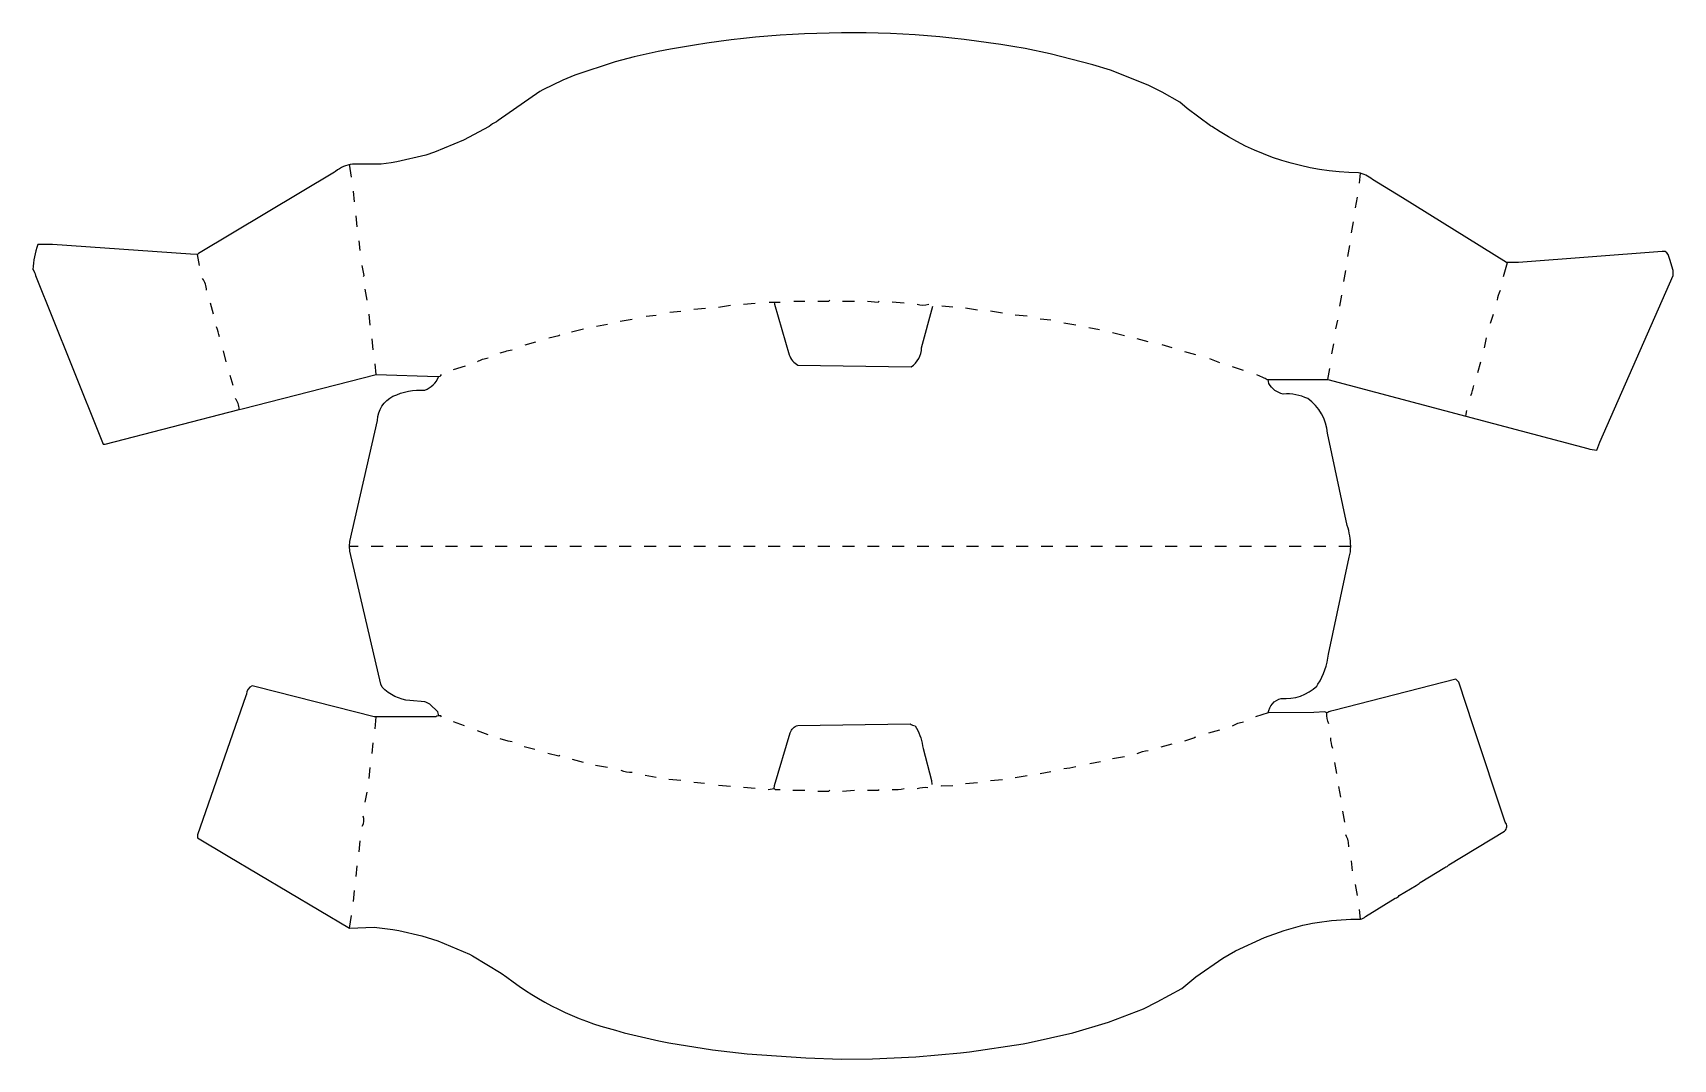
# Model space of a CAD drawing. Extents: x 85 to 1738, y 54 to 1089.
import ezdxf

# ---------------------------------------------------------------- set-up
doc = ezdxf.new("R2010")
doc.units = 0
doc.layers.get('0').update_dxf_attribs({"linetype": 'CONTINUOUS'})

msp = doc.modelspace()

# ---------------------------------------------------------------- linework, layer by layer
at = {"color": 250, "linetype": 'CONTINUOUS'}
for points in [[(1318, 744), (1324.1, 741.3, -0.105796), (1329, 739), (1390, 739), (1529, 702), (1651.911765, 669.647059, 0.093939), (1661, 668), (1664.2, 675.9), (1738, 844), (1738, 849), (1734.647059, 859.911765), (1734.3, 861.1, 0.180638), (1730, 868), (1727, 868), (1582, 857), (1570, 857), (1465.1, 922.2), (1434.9, 940.8, 0.112188), (1420.981536, 947.519941, -0.148961), (1273.1, 994.2), (1271.9, 994.8), (1248.216814, 1012.247788), (1240.783186, 1018.752212), (1222.9, 1028.8), (1208.9, 1035.8), (1170.9, 1050.7), (1153.1, 1056.3), (1110.076923, 1067.384615), (1084.932432, 1072.594595, 0.100662), (690.911765, 1064.352941), (671.9, 1059.3), (631.1, 1045.7), (619.1, 1040.8), (599, 1031), (595.9, 1029.2), (554, 1000), (552.1, 998.8, 0.071864), (545, 994), (518.9, 980.2), (489.9, 968.3), (480.9, 965.3), (451.94, 958.42), (446.06, 957.58), (436, 956), (407, 956, 0.149857), (390.1, 948.8), (388.9, 948.2), (252, 866), (251, 865), (244.053846, 865.430769), (105, 875), (90, 875, 0.07198), (85, 850, -0.095861), (87.8, 843.9), (123.2, 755.1), (156, 674), (158, 674), (293, 709), (295.911765, 709.352941), (431, 744), (493, 742, 0.333333), (497, 744)], [(260, 829, 0.145404), (256, 841)], [(1561, 819, -0.084719), (1564, 829)], [(832, 817), (832.3, 815.1), (847.3, 764.1, 0.191411), (856.00568, 753.494188), (970, 752, 0.256292), (980.647059, 771.088235), (992, 813)], [(976, 815, 0.158417), (988, 815)], [(273, 782, 0.084719), (270, 792)], [(533, 757, -0.096994), (544, 761)], [(556, 766), (560.9, 767.3, -0.070456), (568, 769)], [(494, 400), (493, 404), (485, 412), (480.9, 413.8), (480.1, 414.2), (465.030973, 415.464602, -0.183921), (437, 429), (435.8, 431.9), (404.615385, 565.923077), (404, 571), (404.405405, 575.932432), (432.352941, 697.911765, -0.271729), (447.9, 722.2, -0.116342), (479.955446, 728.445545, 0.215056), (494, 742)], [(1330, 403, -0.316379), (1343.037931, 417.544828, 0.20993), (1379, 430), (1380, 432, 0.11873), (1390.615385, 462.076923), (1411.615385, 560.076923, 0.078461), (1413, 571, 0.074247), (1409.615385, 591.923077), (1389.647059, 684.911765, 0.223198), (1369.82, 719.76, 0.128384), (1345.032995, 724.461929, -0.23347), (1330.6, 735.2), (1330, 739)], [(1534, 723, 0.084895), (1537, 733)], [(293, 709, 0.145798), (289, 720)], [(497, 399), (496, 400), (494, 400), (492.1, 399.7), (491, 399), (429, 399), (310.088235, 429.352941), (306.088235, 430.352941, 0.314248), (300.3, 421.9), (299.7, 420.1), (251, 280), (251, 277), (281.846154, 258.769231), (404, 186), (429, 187), (447.94, 184.58), (453.932432, 183.594595), (477.1, 178.3), (493.1, 173.3), (524.9, 159.8), (528.1, 158.2), (556.846154, 140.769231), (562.82, 136.76, 0.104889), (672.1, 83.3), (680.9, 80.7), (715.923077, 72.615385), (725.923077, 70.615385), (769.946154, 63.569231), (804.955446, 59.554455), (863.976309, 55.526185), (900, 54), (931.017197, 54.518471), (974.972414, 56.468966), (1019.95122, 60.439024), (1028.95122, 61.439024), (1083.076923, 69.615385), (1088.067568, 70.594595), (1133.088235, 80.647059), (1168.9, 91.3), (1204.1, 104.8), (1218.1, 111.8), (1242.9, 125.2), (1257, 137), (1284.1, 155.8), (1296.9, 163.2), (1326.1, 176.7), (1346.1, 183.7, -0.083566), (1423, 195, 0.129316), (1428.1, 197.8), (1457.9, 216.2, 0.113019), (1462, 219), (1478.9, 229.2, 0.113019), (1483, 232), (1507.9, 247.2, 0.113019), (1512, 250), (1568, 284, 0.445584), (1568.7, 292.9), (1536.3, 390.1), (1522, 434), (1519, 437), (1395.911765, 405.352941), (1393.088235, 404.647059, 0.081676), (1389, 403), (1387, 404), (1375.989593, 403.48914), (1330, 403), (1317, 399)], [(1391, 392, -0.106907), (1389, 403)], [(832, 327), (832.352941, 329.911765), (848.3, 382.9, -0.272968), (856.005746, 390.505881), (969, 392, 0.078207), (974, 390, -0.109576), (981.647059, 369.911765), (982.352941, 367.088235), (990.615385, 334.923077), (991, 331)], [(1294, 390, -0.096994), (1305, 394)], [(1198, 362, -0.107174), (1209, 365)], [(1246, 375), (1252.911765, 377.352941, 0.081676), (1257, 379)], [(1395, 367, -0.078284), (1393, 378)], [(1124, 347, 0.069527), (1136, 349)], [(976, 327, -0.079254), (987, 328)]]:
    msp.add_lwpolyline(points, format="xyb", dxfattribs=at)
for points in [[(406, 943), (404, 956)], [(1422, 937), (1423, 947)], [(409, 918), (408, 929)], [(1418, 912), (1420, 923)], [(412, 893), (411, 904)], [(1414, 887), (1416, 898)], [(415, 869), (414, 879)], [(253, 854), (251, 865)], [(1410, 863), (1412, 874)], [(1567, 843), (1571, 857)], [(267, 805), (264, 816)], [(751, 810), (763, 811)], [(827, 817), (838, 817)], [(852, 818), (863, 818)], [(1012, 812), (1001, 813)], [(653, 793), (664, 795)], [(677, 798), (689, 800)], [(703, 803), (713, 804)], [(727, 807), (738, 808)], [(1111, 799), (1100, 800)], [(1554, 796), (1557, 805)], [(428, 769), (427, 780)], [(581, 774), (592, 777)], [(628, 787), (640, 790)], [(1160, 789), (1149, 791)], [(1209, 777), (1198, 780)], [(1548, 771), (1550, 781)], [(280, 757), (277, 768)], [(1233, 771), (1223, 774)], [(1257, 764), (1246, 767)], [(1394, 765), (1396, 775)], [(431, 744), (430, 755)], [(509, 749), (521, 753)], [(1281, 756), (1271, 760)], [(1305, 748), (1294, 752)], [(1390, 739), (1392, 750)], [(1541, 746), (1544, 757)], [(287, 733), (284, 743)], [(1529, 702), (1530, 708)], [(404, 571), (413, 571)], [(426, 571), (438, 571)], [(451, 571), (463, 571)], [(476, 571), (488, 571)], [(501, 571), (513, 571)], [(526, 571), (538, 571)], [(551, 571), (563, 571)], [(576, 571), (588, 571)], [(601, 571), (613, 571)], [(626, 571), (638, 571)], [(651, 571), (663, 571)], [(676, 571), (688, 571)], [(701, 571), (713, 571)], [(726, 571), (738, 571)], [(751, 571), (763, 571)], [(776, 571), (788, 571)], [(801, 571), (813, 571)], [(826, 571), (838, 571)], [(851, 571), (863, 571)], [(876, 571), (888, 571)], [(901, 571), (913, 571)], [(926, 571), (938, 571)], [(951, 571), (963, 571)], [(976, 571), (988, 571)], [(1001, 571), (1013, 571)], [(1026, 571), (1038, 571)], [(1051, 571), (1063, 571)], [(1076, 571), (1088, 571)], [(1101, 571), (1113, 571)], [(1126, 571), (1138, 571)], [(1151, 571), (1163, 571)], [(1176, 571), (1188, 571)], [(1201, 571), (1213, 571)], [(1226, 571), (1238, 571)], [(1251, 571), (1263, 571)], [(1276, 571), (1288, 571)], [(1301, 571), (1313, 571)], [(1326, 571), (1338, 571)], [(1351, 571), (1363, 571)], [(1376, 571), (1388, 571)], [(1401, 571), (1413, 571)], [(430, 387), (431, 399)], [(520, 390), (509, 394)], [(544, 381), (533, 385)], [(1270, 383), (1281, 386)], [(427, 362), (428, 373)], [(568, 374), (564.076923, 374.384615), (556, 377)], [(591, 366), (580, 369)], [(1222, 369), (1233, 372)], [(424, 337), (425, 348)], [(616, 360), (615, 359.5), (604, 362)], [(640, 353), (629, 356)], [(1150, 352), (1161, 354)], [(1173, 357), (1185, 359)], [(1100, 342), (1111, 344)], [(826, 326), (832, 327), (833, 326), (838, 326)], [(851, 325), (863, 325)], [(926, 325), (937, 325), (938, 326)], [(1403, 318), (1401, 329)], [(1407, 293), (1405, 304)], [(414, 263), (415, 274)], [(411, 238), (412, 249)], [(1415, 244), (1414, 254)], [(408, 213), (409, 224)], [(1420, 219), (1418, 230)], [(404, 186), (406, 199)], [(1423, 195), (1422, 205)]]:
    msp.add_lwpolyline(points, dxfattribs=at)
at = {"color": 251, "linetype": 'CONTINUOUS'}
for points in [[(418, 843), (419, 844), (417, 854)], [(901, 324), (913, 325)]]:
    msp.add_lwpolyline(points, dxfattribs=at)
at = {"color": 247, "linetype": 'CONTINUOUS'}
for points in [[(1406, 838), (1408, 849)], [(776, 812), (788, 814)], [(425, 794), (424, 805)], [(1136, 794), (1124, 796)], [(738, 335), (726, 336)], [(762, 332), (751, 333)], [(1050, 335), (1062, 336)], [(420, 313), (422, 323)], [(788, 329), (776, 330)]]:
    msp.add_lwpolyline(points, dxfattribs=at)
at = {"color": 27, "linetype": 'CONTINUOUS'}
for points in [[(422, 819), (420, 830)], [(801, 815), (813, 816)], [(926, 818), (937, 817), (938, 818)], [(1037, 809), (1025, 811)], [(1398, 790), (1400, 799)], [(605, 781), (614.911765, 783.352941), (616, 784)], [(1185, 783), (1173, 786)], [(664, 348), (652, 350)], [(1399, 342), (1397, 353)], [(1025, 332), (1037, 333)], [(1075, 338), (1087, 340)]]:
    msp.add_lwpolyline(points, dxfattribs=at)
at = {"color": 252, "linetype": 'CONTINUOUS'}
for points in [[(876, 818), (887, 818), (888, 819)], [(876, 324), (887, 324), (888, 325)]]:
    msp.add_lwpolyline(points, dxfattribs=at)
at = {"color": 37, "linetype": 'CONTINUOUS'}
msp.add_lwpolyline([(901, 818), (913, 818)], dxfattribs=at)
at = {"color": 237, "linetype": 'CONTINUOUS'}
for points in [[(963, 816), (951, 817)], [(713, 338), (702, 340)]]:
    msp.add_lwpolyline(points, dxfattribs=at)
at = {"color": 197, "linetype": 'CONTINUOUS'}
for points in [[(1402, 813), (1404, 824)], [(1062, 806), (1050, 808)], [(1087, 803), (1075, 804)], [(813, 327), (801, 328)], [(1000, 330), (1001, 329.5), (1012, 330)]]:
    msp.add_lwpolyline(points, dxfattribs=at)
at = {"color": 27, "linetype": 'CONTINUOUS'}
for points in [[(689, 343, -0.106907), (678, 345)], [(1411, 268, 0.15566), (1408, 280)]]:
    msp.add_lwpolyline(points, format="xyb", dxfattribs=at)
at = {"color": 37, "linetype": 'CONTINUOUS'}
msp.add_lwpolyline([(951, 326, 0.094028), (963, 327)], format="xyb", dxfattribs=at)
at = {"color": 197, "linetype": 'CONTINUOUS'}
msp.add_lwpolyline([(417, 289, 0.238593), (418, 299)], format="xyb", dxfattribs=at)

doc.saveas('drawing.dxf')
